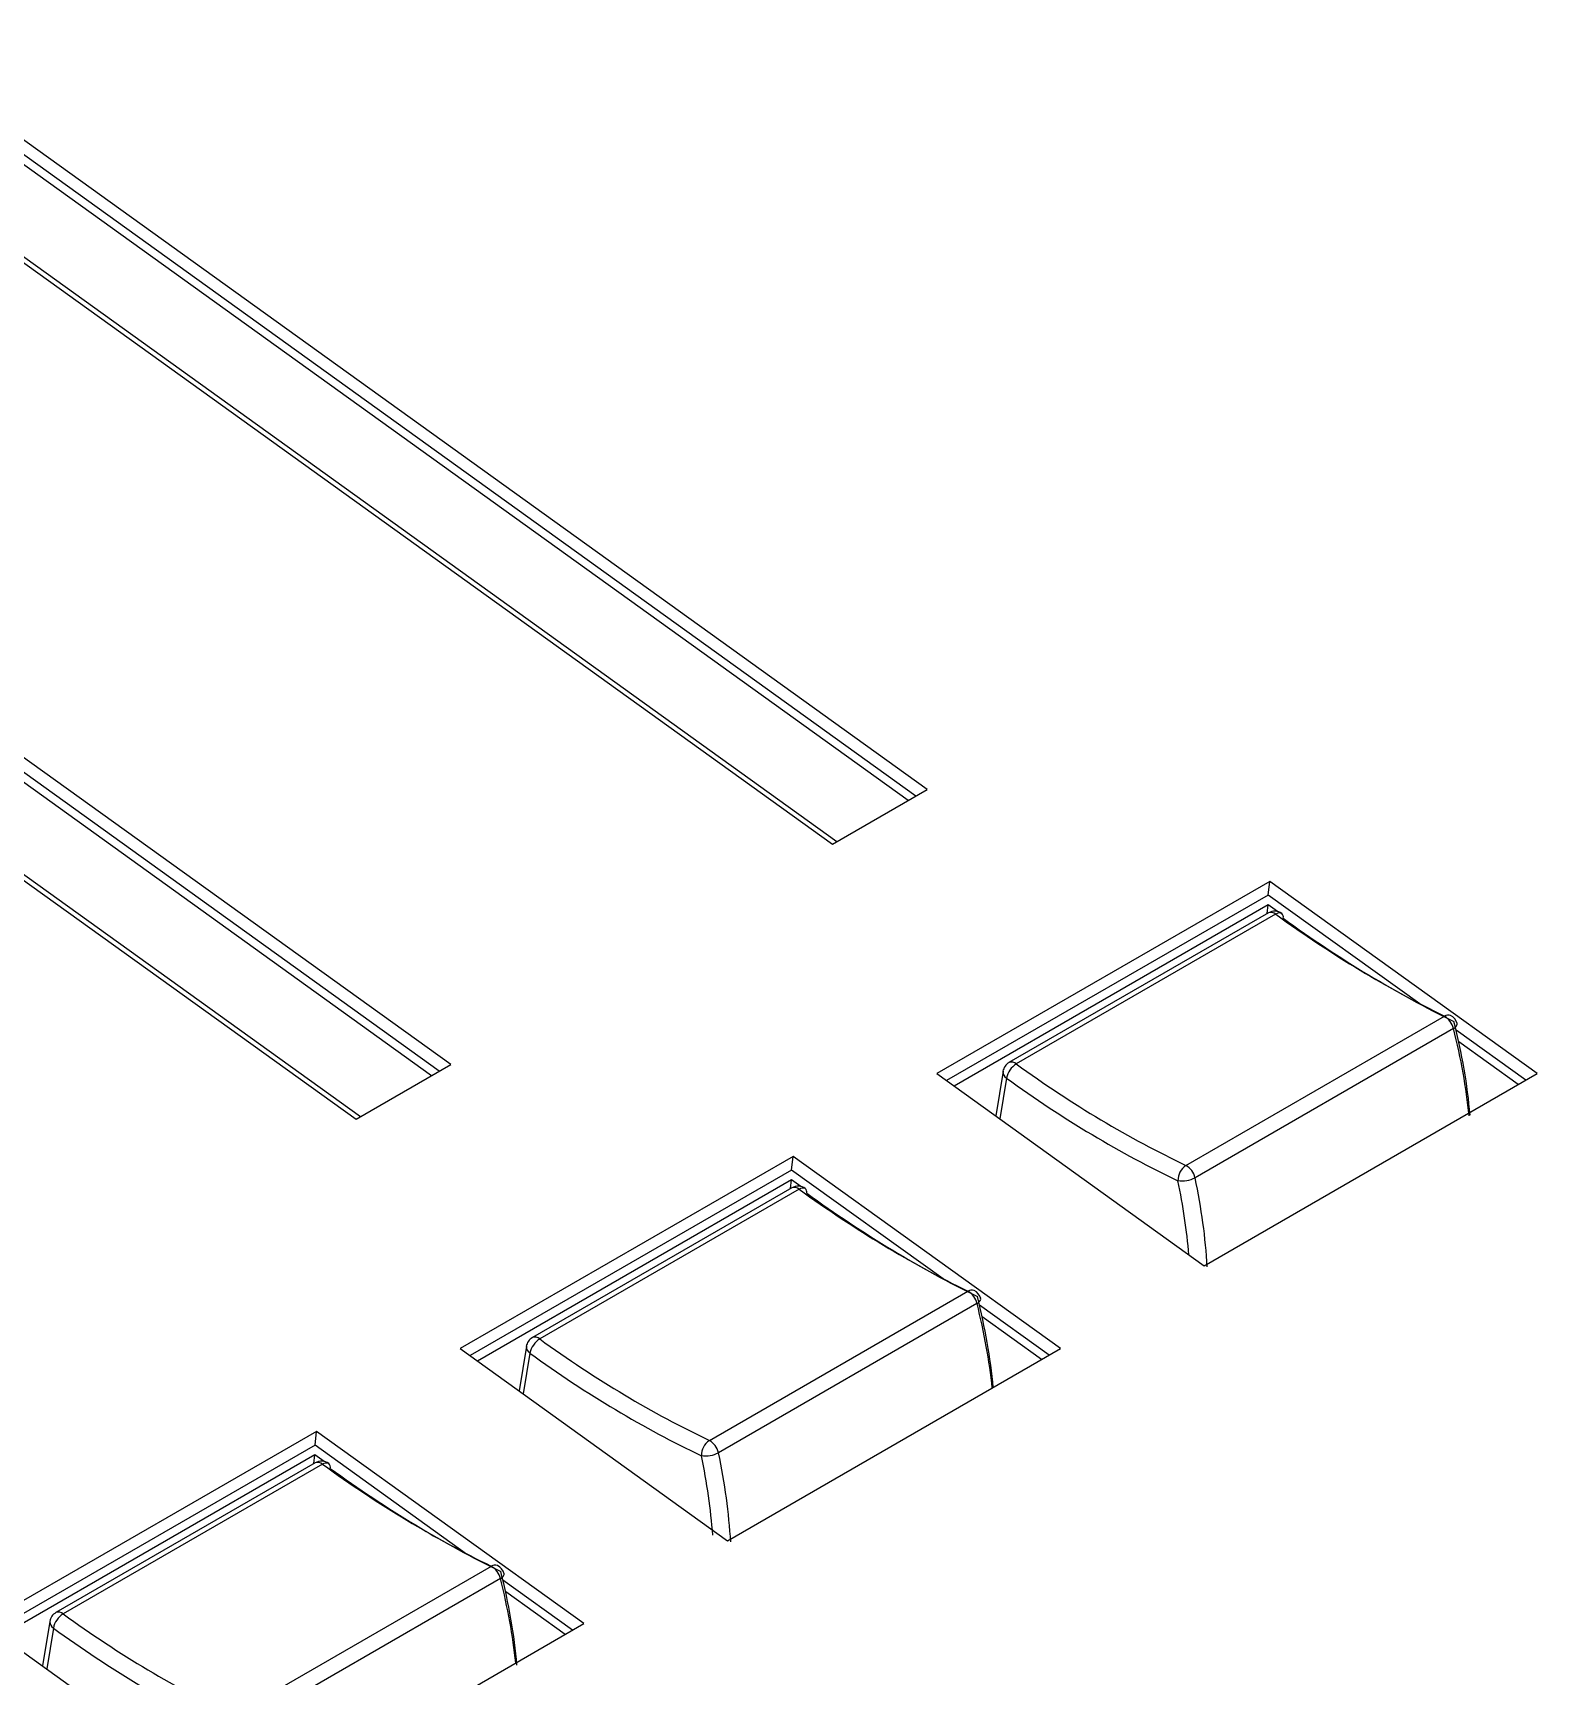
# Model space of a CAD drawing. Header units: inches. Extents: x 1.2 to 43.4, y 1.7 to 28.6.
# Drawn here: x 7.936 to 9.473, y 14.562 to 16.243 of the extents above; entities that cross this region are included whole.
import ezdxf

# ---------------------------------------------------------------- set-up
doc = ezdxf.new("R2010")
doc.units = ezdxf.units.IN
doc.header["$MEASUREMENT"] = 0

msp = doc.modelspace()

# ---------------------------------------------------------------- linework, layer by layer
for p, q in [((8.8382, 15.4621), (7.7631, 16.2351)), ((8.8498, 15.4688), (7.7737, 16.2426)), ((8.8304, 15.4576), (7.7562, 16.2299)), ((7.6849, 16.181), (8.753, 15.4129)), ((8.7575, 15.4155), (7.6906, 16.1827)), ((8.3432, 15.1763), (7.2691, 15.9487)), ((8.351, 15.1808), (7.276, 15.9539)), ((8.3627, 15.1876), (7.2866, 15.9614)), ((7.1978, 15.8998), (8.2659, 15.1317)), ((8.2704, 15.1343), (7.2035, 15.9015)), ((8.753, 15.4129), (8.8498, 15.4688)), ((9.1998, 15.375), (8.8595, 15.1785)), ((9.1982, 15.361), (9.1998, 15.375)), ((9.4731, 15.1784), (9.1998, 15.375)), ((9.1982, 15.361), (8.8695, 15.1713)), ((9.3531, 15.2496), (9.1982, 15.361)), ((9.1982, 15.3509), (8.8773, 15.1657)), ((9.1985, 15.3428), (8.9333, 15.1897)), ((9.2059, 15.3414), (8.9408, 15.1883)), ((9.1971, 15.342), (9.1982, 15.3509)), ((9.2077, 15.3441), (9.1982, 15.3509)), ((9.1142, 15.0846), (9.3784, 15.2371)), ((9.3877, 15.2245), (9.1235, 15.0719)), ((9.4615, 15.1717), (9.3903, 15.2229)), ((9.4537, 15.1672), (9.3931, 15.2108)), ((8.2659, 15.1317), (8.3627, 15.1876)), ((8.8595, 15.1785), (9.1328, 14.982)), ((8.9272, 15.1808), (8.9198, 15.1352)), ((8.9307, 15.1738), (8.924, 15.1321)), ((9.1328, 14.982), (9.4731, 15.1784)), ((8.7127, 15.0938), (8.3724, 14.8973)), ((8.7111, 15.0798), (8.7127, 15.0938)), ((8.986, 14.8972), (8.7127, 15.0938)), ((8.7111, 15.0798), (8.3824, 14.8901)), ((8.866, 14.9684), (8.7111, 15.0798)), ((8.711, 15.0697), (8.3902, 14.8845)), ((8.7114, 15.0615), (8.4462, 14.9085)), ((8.7188, 15.0602), (8.4537, 14.9071)), ((8.71, 15.0608), (8.711, 15.0697)), ((8.7205, 15.0629), (8.711, 15.0697)), ((8.6271, 14.8034), (8.8913, 14.9559)), ((8.9006, 14.9433), (8.6364, 14.7907)), ((8.9744, 14.8905), (8.9032, 14.9417)), ((8.9666, 14.886), (8.906, 14.9296)), ((8.3724, 14.8973), (8.6457, 14.7008)), ((8.4401, 14.8996), (8.4326, 14.854)), ((8.4436, 14.8926), (8.4369, 14.8509)), ((8.6457, 14.7008), (8.986, 14.8972)), ((8.2256, 14.8126), (7.8852, 14.6161)), ((8.224, 14.7986), (8.2256, 14.8126)), ((8.4989, 14.616), (8.2256, 14.8126)), ((8.224, 14.7986), (7.8953, 14.6089)), ((8.2239, 14.7885), (7.903, 14.6033)), ((8.2229, 14.7796), (8.2239, 14.7885)), ((8.2334, 14.7817), (8.2239, 14.7885)), ((8.3789, 14.6872), (8.224, 14.7986)), ((8.2242, 14.7803), (7.9591, 14.6273)), ((8.2317, 14.779), (7.9666, 14.6259)), ((8.14, 14.5222), (8.4042, 14.6747)), ((8.4135, 14.6621), (8.1493, 14.5095)), ((8.4873, 14.6093), (8.4161, 14.6605)), ((8.4795, 14.6048), (8.4189, 14.6484)), ((7.9529, 14.6183), (7.9455, 14.5727)), ((7.8852, 14.6161), (8.1586, 14.4195)), ((7.9565, 14.6114), (7.9497, 14.5697)), ((8.1586, 14.4195), (8.4989, 14.616))]:
    msp.add_line(p, q)
at = {"flags": 128}
for points in [[(9.3877, 15.2245), (9.3893, 15.2256), (9.3905, 15.2267), (9.3912, 15.2278), (9.3915, 15.2288), (9.3914, 15.2295)], [(8.9006, 14.9433), (8.9022, 14.9443), (8.9033, 14.9455), (8.9041, 14.9466), (8.9044, 14.9476), (8.9043, 14.9483)], [(8.4135, 14.6621), (8.4151, 14.6631), (8.4162, 14.6643), (8.417, 14.6654), (8.4173, 14.6664), (8.4172, 14.667)]]:
    msp.add_lwpolyline(points, dxfattribs=at)
for centre, radius, start, end in [((9.2048, 15.3318), 0.0127, 54.1186, 119.9973), ((9.2011, 15.3362), 0.00709, 47.3605, 111.9916), ((9.2095, 15.337), 0.00566, 61.9477, 129.8642), ((9.2088, 15.3383), 0.00505, 347.6528, 48.0256), ((9.3822, 15.2315), 0.0067, 67.7944, 124.0728), ((9.3688, 15.2203), 0.0193, 12.475, 60.301), ((9.3792, 15.2264), 0.0127, 14.1861, 64.0927), ((8.9397, 15.1787), 0.0127, 119.9973, 170.7801), ((8.936, 15.1831), 0.00709, 47.3605, 111.9916), ((8.9347, 15.1802), 0.00754, 176.0622, 238.4455), ((8.9525, 15.1695), 0.0221, 121.8266, 168.823), ((9.1243, 15.0693), 0.0183, 123.5762, 181.2938), ((9.1101, 15.0977), 0.029, 262.0246, 297.5864), ((9.1046, 15.0678), 0.0193, 12.475, 60.301), ((8.7177, 15.0506), 0.0127, 54.1186, 119.9973), ((8.714, 15.055), 0.00709, 47.3605, 111.9916), ((8.7224, 15.0558), 0.00566, 61.9476, 129.8643), ((8.7217, 15.0571), 0.00505, 347.6517, 48.0267), ((8.8951, 14.9503), 0.0067, 67.7943, 124.0729), ((8.8817, 14.9391), 0.0193, 12.475, 60.301), ((8.8921, 14.9452), 0.0127, 14.1861, 64.0927), ((8.4525, 14.8975), 0.0127, 119.9973, 170.7801), ((8.4653, 14.8883), 0.0221, 121.8266, 168.8232), ((8.4489, 14.9019), 0.00709, 47.3605, 111.9916), ((8.4476, 14.899), 0.00754, 176.063, 238.4447), ((8.6372, 14.7881), 0.0183, 123.5762, 181.294), ((8.6175, 14.7866), 0.0193, 12.475, 60.301), ((8.623, 14.8165), 0.029, 262.0241, 297.5867), ((8.2306, 14.7694), 0.0127, 54.1186, 119.9973), ((8.2269, 14.7738), 0.00709, 47.3605, 111.9916), ((8.2353, 14.7746), 0.00566, 61.9457, 129.8662), ((8.2346, 14.7759), 0.00505, 347.6545, 48.0251), ((8.4079, 14.6691), 0.0067, 67.7945, 124.0727), ((8.3946, 14.6579), 0.0193, 12.475, 60.301), ((8.4049, 14.6639), 0.0127, 14.1861, 64.0927), ((7.9654, 14.6163), 0.0127, 119.9973, 170.7801), ((7.9605, 14.6178), 0.00754, 176.0614, 238.4463), ((7.9782, 14.6071), 0.0221, 121.8266, 168.8232), ((7.9618, 14.6207), 0.00709, 47.3605, 111.9916)]:
    msp.add_arc(centre, radius, start, end)
for centre, major_axis, ratio, start_param, end_param in [((9.2878, 16.2145), (-0.6031, 0.9995), 0.560208, 2.219453, 2.429452), ((9.2967, 16.2199), (-0.6095, 1.0105), 0.560393, 2.219562, 2.429561), ((9.0501, 15.3022), (-0.2607, 0.4328), 0.560822, 4.012586, 4.215556), ((9.0591, 15.3076), (-0.2544, 0.4218), 0.560393, 3.990416, 4.215301), ((9.0574, 16.0817), (-0.5691, 1.0338), 0.594069, 2.242405, 2.452404), ((9.0663, 16.0866), (-0.5627, 1.0228), 0.594248, 2.242544, 2.452543), ((8.7784, 15.1454), (-0.2439, 0.4425), 0.593655, 4.034854, 4.237824), ((8.8006, 15.9333), (-0.6031, 0.9995), 0.560208, 2.219453, 2.429452), ((8.8096, 15.9387), (-0.6095, 1.0105), 0.560393, 2.219562, 2.429561), ((8.7695, 15.1404), (-0.2375, 0.4315), 0.594069, 4.065985, 4.238144), ((8.563, 15.021), (-0.2607, 0.4328), 0.560822, 4.019259, 4.215556), ((8.5719, 15.0264), (-0.2544, 0.4218), 0.560393, 3.997386, 4.215301), ((8.5792, 15.8054), (-0.5627, 1.0228), 0.594248, 2.242544, 2.452543), ((8.5703, 15.8005), (-0.5691, 1.0338), 0.594069, 2.242405, 2.452404), ((8.2824, 14.8592), (-0.2375, 0.4315), 0.594069, 4.053627, 4.238144), ((8.2913, 14.8641), (-0.2439, 0.4425), 0.593655, 4.034854, 4.237824), ((8.3135, 15.6521), (-0.6031, 0.9995), 0.560208, 2.219453, 2.429452), ((8.3225, 15.6575), (-0.6095, 1.0105), 0.560393, 2.219562, 2.429561), ((8.0848, 14.7452), (-0.2544, 0.4218), 0.560393, 3.990416, 4.215301), ((8.0759, 14.7398), (-0.2607, 0.4328), 0.560822, 4.019259, 4.215556), ((8.0921, 15.5242), (-0.5627, 1.0228), 0.594248, 2.242544, 2.452543), ((8.0832, 15.5193), (-0.5691, 1.0338), 0.594069, 2.242405, 2.452404)]:
    msp.add_ellipse(centre, major_axis=major_axis, ratio=ratio, start_param=start_param, end_param=end_param)

doc.saveas('drawing.dxf')
